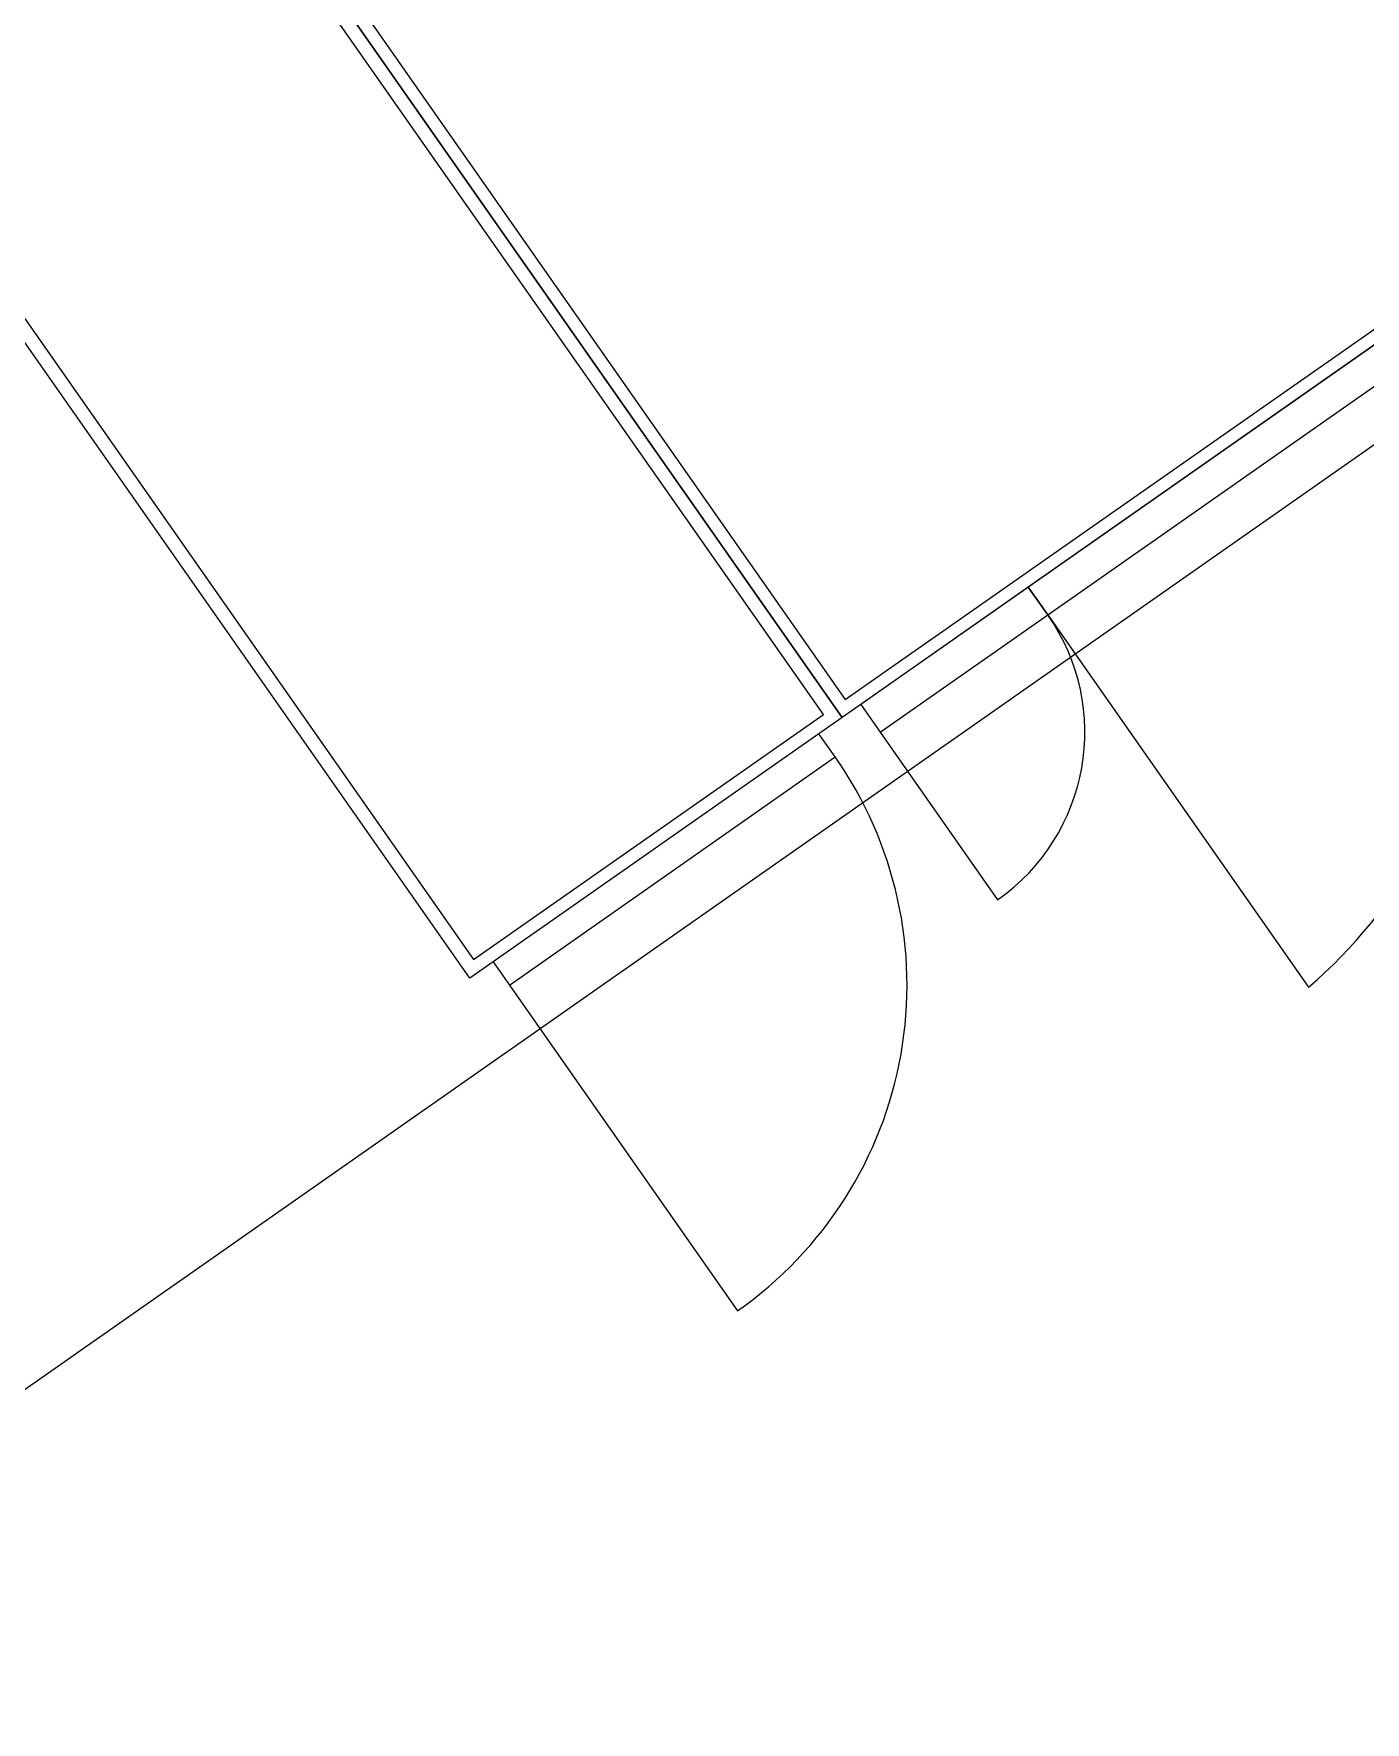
# Model space of a CAD drawing. Header units: millimetres. Extents: x 152904052 to 153933663, y 538271515 to 539240469.
# Drawn here: x 153335637 to 153338566, y 538931588 to 538935304 of the extents above; entities that cross this region are included whole.
import ezdxf

# ---------------------------------------------------------------- set-up
doc = ezdxf.new("R2010")
doc.units = ezdxf.units.MM
doc.layers.add('POWR', color=5, linetype='Continuous')

msp = doc.modelspace()

# ---------------------------------------------------------------- linework, layer by layer
at = {"layer": 'POWR', "color": 7}
msp.add_lwpolyline([(153330841.6, 538928976.8), (153328958.8, 538931665.8), (153359501.3, 538953081.9), (153361398.2, 538950372.8), (153330841.6, 538928976.8)], dxfattribs=at)
for points in [[(153337415, 538933799.3), (153335694.3, 538936256.8), (153338151.8, 538937977.5), (153339872.5, 538935520.1)], [(153335733.9, 538936249.8), (153337422, 538933839), (153339832.8, 538935527.1), (153338144.8, 538937937.8)], [(153336595.8, 538933225.7), (153334875.1, 538935683.2), (153335694.3, 538936256.8), (153337415, 538933799.3)], [(153334916.9, 538935675.9), (153336604.1, 538933266.3), (153337374.1, 538933805.5), (153335686.9, 538936215)], [(153337867.6, 538934024.7), (153339505.9, 538935171.8), (153339462.9, 538935233.3), (153337824.6, 538934086.1)], [(153337499, 538933766.6), (153337867.6, 538934024.7), (153337824.6, 538934086.1), (153337456, 538933828)], [(153336682.9, 538933210.4), (153337399.6, 538933712.3), (153337363.8, 538933763.5), (153336647, 538933261.6)]]:
    msp.add_lwpolyline(points, close=True, dxfattribs=at)
for points in [[(153337867.6, 538934024.7), (153338441.2, 538933205.5, 0.356268), (153338686.8, 538934598.3, 0.356268), (153340079.5, 538934352.7), (153339505.9, 538935171.8)], [(153336682.9, 538933210.4), (153337184.8, 538932493.6, 0.414214), (153337399.6, 538933712.3)]]:
    msp.add_lwpolyline(points, format="xyb", dxfattribs=at)
at = {"layer": 'POWR', "color": 7, "ltscale": 1000}
msp.add_lwpolyline([(153337499, 538933766.6), (153337757.1, 538933398)], dxfattribs=at)
msp.add_arc((153337499, 538933766.6), 450, 305, 35, dxfattribs=at)

doc.saveas('drawing.dxf')
